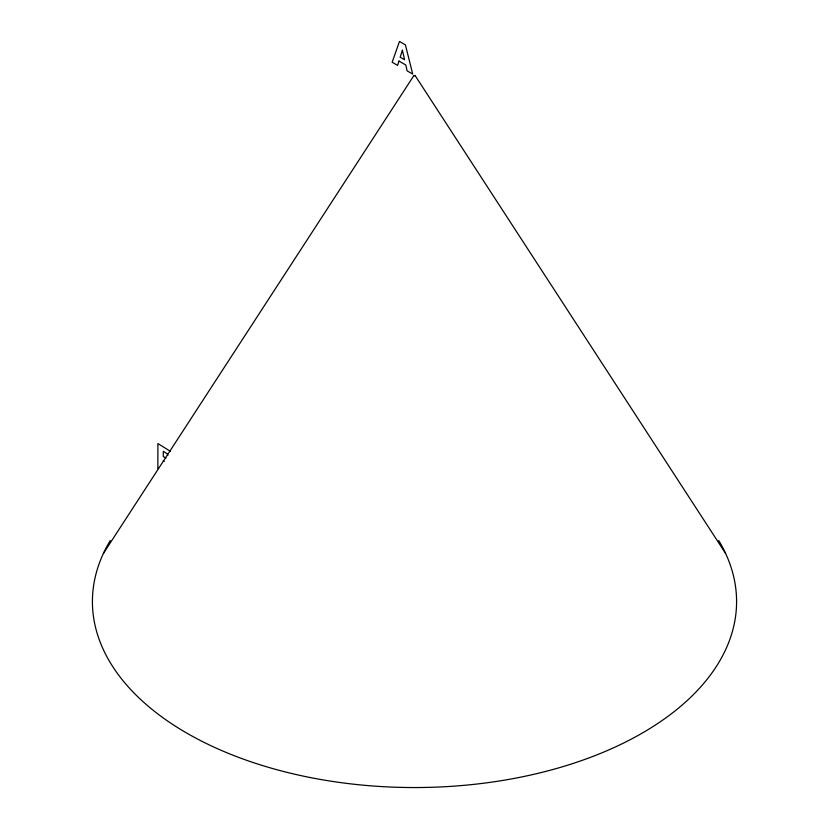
<?xml version="1.0" encoding="UTF-8"?>
<svg xmlns="http://www.w3.org/2000/svg" width="829" height="829" viewBox="0 0 829 829"><rect width="100%" height="100%" fill="white"/><g stroke="black" fill="none" stroke-linecap="round" stroke-linejoin="round"><path stroke-width="1.24" d="M157.862 468.582L157.893 443.556L170.349 451.287M413.899 75.543L415.122 75.636L413.899 75.543L103.387 553.471M165.935 458.054L163.292 456.561L163.303 451.266L167.137 453.805L167.976 455.214M163.292 460.851L164.287 461.432M415.101 75.543L725.613 553.471M718.722 540.529A322.087 185.955 0 0 1 414.5 787.55A322.087 185.955 0 0 1 110.278 540.529M398.967 61.056L397.619 65.377L392.158 62.227L399.474 41.45L405.412 44.88L412.728 74.102L407.132 70.869L405.775 64.983L398.967 61.056M402.376 50.237L400.158 57.211L404.583 59.761L402.376 50.237"/></g></svg>
